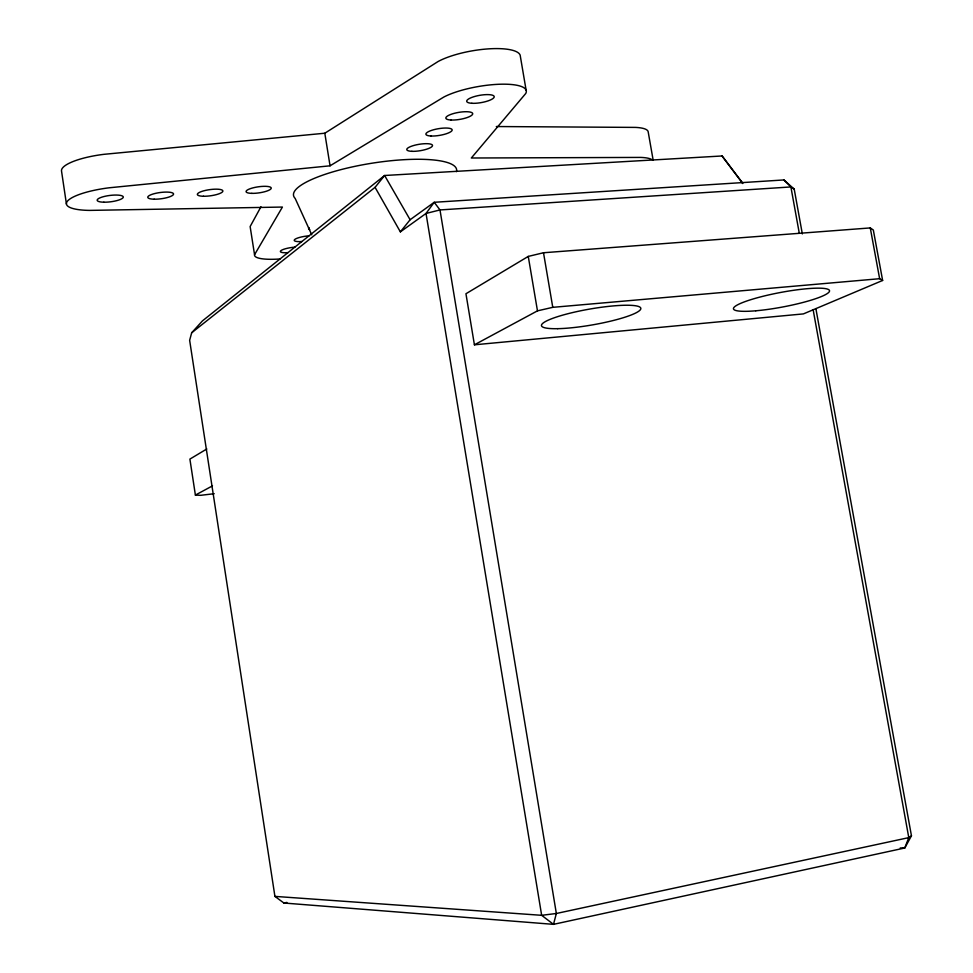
<?xml version="1.0" encoding="UTF-8"?>
<svg xmlns="http://www.w3.org/2000/svg" width="973" height="973" viewBox="0 0 973 973"><rect width="100%" height="100%" fill="white"/><g stroke="black" fill="none" stroke-linecap="round" stroke-linejoin="round"><path stroke-width="1.46" d="M742.557 182.948L722.075 155.972L384.615 175.493L202.457 320.883L191.669 332.79L189.638 340.319L274.921 896.388L283.909 903.017L553.503 924.35L904.781 847.994L911.458 835.831L815.873 308.599M260.971 206.75L250.134 226.551L254.549 254.719A37.181 7.857 -8.5 0 0 280.066 258.952M254.549 254.719L282.425 207.054L89.698 210.399A43.992 10.703 -7.2 0 1 67.563 201.022A43.992 10.703 -7.2 0 1 109.073 187.801L330.054 165.811L443.931 96.984A46.509 12.381 -9.8 0 1 498.626 84.286A46.509 12.381 -9.8 0 1 525.712 93.517L471.333 158.003L640.793 157.419A39.382 8.793 -10.5 0 1 651.655 159.463M375.067 187.339L384.615 175.493L410.107 219.74L400.365 231.866L375.067 187.339L191.669 332.79M410.107 219.74L434.226 202.287L783.922 179.944L794.211 189.127L802.336 233.921M400.365 231.866L426.028 213.452L434.226 202.287L439.991 209.937L556.349 913.489L553.503 924.35L541.657 915.313L274.921 896.388M911.458 835.831L908.782 837.631L556.349 913.489L541.657 915.313L426.028 213.452L439.991 209.937L790.891 186.938L794.211 189.127M66.444 204.111L61.542 171.163A43.931 11.335 -7 0 1 104.026 154.318L324.812 133.228L438.045 61.542A46.436 13.111 -9.8 0 1 486.95 48.978A46.436 13.111 -9.8 0 1 520.154 55.157L526.113 90.185M206.811 448.967L189.905 459.098L195.391 495.075L200.645 495.318L214.218 493.712M528.266 256.41L465.945 293.749L474.41 344.807L803.406 313.902L882.633 280.455L873.328 230.017L870.276 227.925L543.506 252.749L528.266 256.41L537.473 310.849L474.41 344.807M195.391 495.075L212.479 485.868M537.473 310.849L552.773 307.334L879.628 278.704L882.633 280.455M283.909 903.017L286.877 902.421M900.22 847.982L904.781 847.994L908.782 837.631L813.112 309.596M496.315 126.539L635.539 127.402A39.334 9.316 -10.6 0 1 648.176 131.805L653.126 159.986M783.922 179.944L790.891 186.938L799.295 233.301M722.075 155.972L742.752 183.544M311.761 234.834L295.147 198.383A82.559 19.496 -9 0 1 369.424 163.622A82.559 19.496 -9 0 1 456.471 171.637M870.276 227.925L879.628 278.704M543.506 252.749L552.773 307.334M324.812 133.228L330.054 165.811M309.767 229.652A11.567 2.542 -8.6 0 1 309.183 227.779M287.947 252.652A11.153 2.36 -8.5 0 1 280.893 250.657A11.153 2.36 -8.5 0 1 294.843 247.154M301.873 241.535A11.36 2.445 -8.6 0 1 294.783 239.431A11.36 2.445 -8.6 0 1 309.037 235.831M203.479 196.254A12.868 3.101 -7.9 0 0 222.878 191.134A12.868 3.101 -7.9 0 0 204.026 190.757A12.868 3.101 -7.9 0 0 203.479 196.254M431.027 136.013A13.33 3.393 -9.5 0 0 452.068 130.455A13.33 3.393 -9.5 0 0 433.982 129.652A13.33 3.393 -9.5 0 0 431.027 136.013M471.893 103.284A13.95 3.71 -9.8 0 0 494.077 97.336A13.95 3.71 -9.8 0 0 475.444 96.266A13.95 3.71 -9.8 0 0 471.893 103.284M154.172 199.197A13.026 3.162 -7.5 0 0 173.571 194.041A13.026 3.162 -7.5 0 0 154.221 193.676A13.026 3.162 -7.5 0 0 154.172 199.197M411.92 151.326A13.038 3.247 -9.3 0 0 432.438 145.938A13.038 3.247 -9.3 0 0 414.607 145.257A13.038 3.247 -9.3 0 0 411.92 151.326M103.892 202.202A13.196 3.211 -7.2 0 0 123.303 197.008A13.196 3.211 -7.2 0 0 103.442 196.668A13.196 3.211 -7.2 0 0 103.892 202.202M251.861 193.359A12.71 3.053 -8.2 0 0 271.236 188.276A12.71 3.053 -8.2 0 0 252.883 187.886A12.71 3.053 -8.2 0 0 251.861 193.359M450.998 120.02A13.634 3.551 -9.6 0 0 472.598 114.279A13.634 3.551 -9.6 0 0 454.233 113.342A13.634 3.551 -9.6 0 0 450.998 120.02M557.711 328.679A50.426 8.027 -9.9 0 0 639.76 310.399A50.426 8.027 -9.9 0 0 576.235 311.737A50.426 8.027 -9.9 0 0 557.711 328.679M755.802 310.788A48.82 7.322 -10.7 0 0 829.483 291.231A48.82 7.322 -10.7 0 0 759.293 297.239A48.82 7.322 -10.7 0 0 755.802 310.788"/></g></svg>
